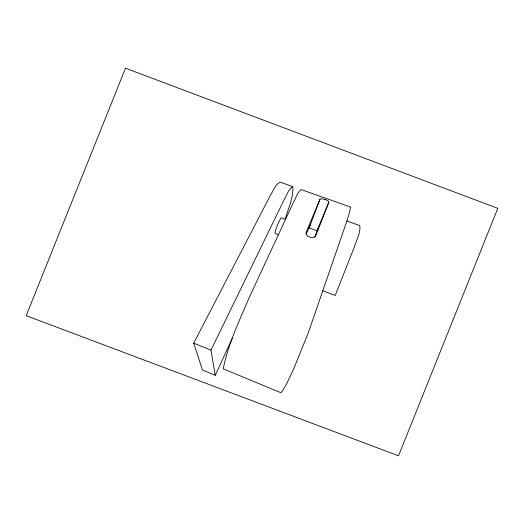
<?xml version="1.0" encoding="UTF-8"?>
<svg xmlns="http://www.w3.org/2000/svg" width="524" height="524" viewBox="0 0 524 524"><rect width="100%" height="100%" fill="white"/><g stroke="black" fill="none" stroke-linecap="round" stroke-linejoin="round"><path stroke-width="0.79" d="M285.207 219.215C288.049 208.644 293.754 197.397 292.733 186.596L280.288 182.195C275.31 183.95 273.521 190.631 270.718 194.758L193.703 343.154L202.48 370.036L215.233 375.282L232.315 338.281M309.193 227.383L309.966 225.163L306.206 234.117M324.919 199.467A10.415 9.019 16.9 0 1 328.26 201.059L328.856 202.081A0.766 0.668 16.9 0 1 328.817 202.31L315.789 235.649M309.186 227.92L320.02 199.153L321.684 198.668L324.932 199.415M306.193 232.256L306.154 233.966L307.287 235.715A6.026 5.22 16.9 0 0 308.374 236.599L311.112 237.588A6.19 5.358 16.9 0 0 312.546 237.614L314.616 237.018L315.769 235.708M314.806 236.881L318.206 228.143L317.072 230.743M306.232 232.165L320 199.186M316.954 230.737L328.817 202.31M215.233 375.282L210.969 350.143L284.198 199.585C286.831 195.36 288.357 189.171 292.733 186.596M346.895 220.964L359.772 225.575C360.885 232.708 356.268 240.202 354.309 247.086L335.209 295.477L322.895 290.82M285.56 219.346L281.047 217.788L278.028 223.617A107.25 92.879 16.9 0 0 277.288 225.497L276.81 226.761A104.224 90.259 16.9 0 0 276.161 228.602L275.166 231.994A14.875 12.884 16.9 0 0 275.067 232.479L275.067 233.521L278.395 234.752M308.793 227.776L317.203 230.829M193.703 343.154L210.969 350.143M350.464 207.53L349.665 211.965L347.157 220.204L308.341 332.642L293.885 368.503L286.628 383.81L281.879 391.887L280.648 392.62L223.362 368.876A2.594 2.247 16.9 0 1 223.296 368.588C228.235 343.665 239.507 320.4 249.398 297.128L293.243 202.821C295.733 198.498 297.193 192.694 301.071 189.544L350.196 206.921L350.464 207.53M125.491 68.199L26.2 315.671L398.509 455.801L497.8 208.329L125.491 68.199"/></g></svg>
